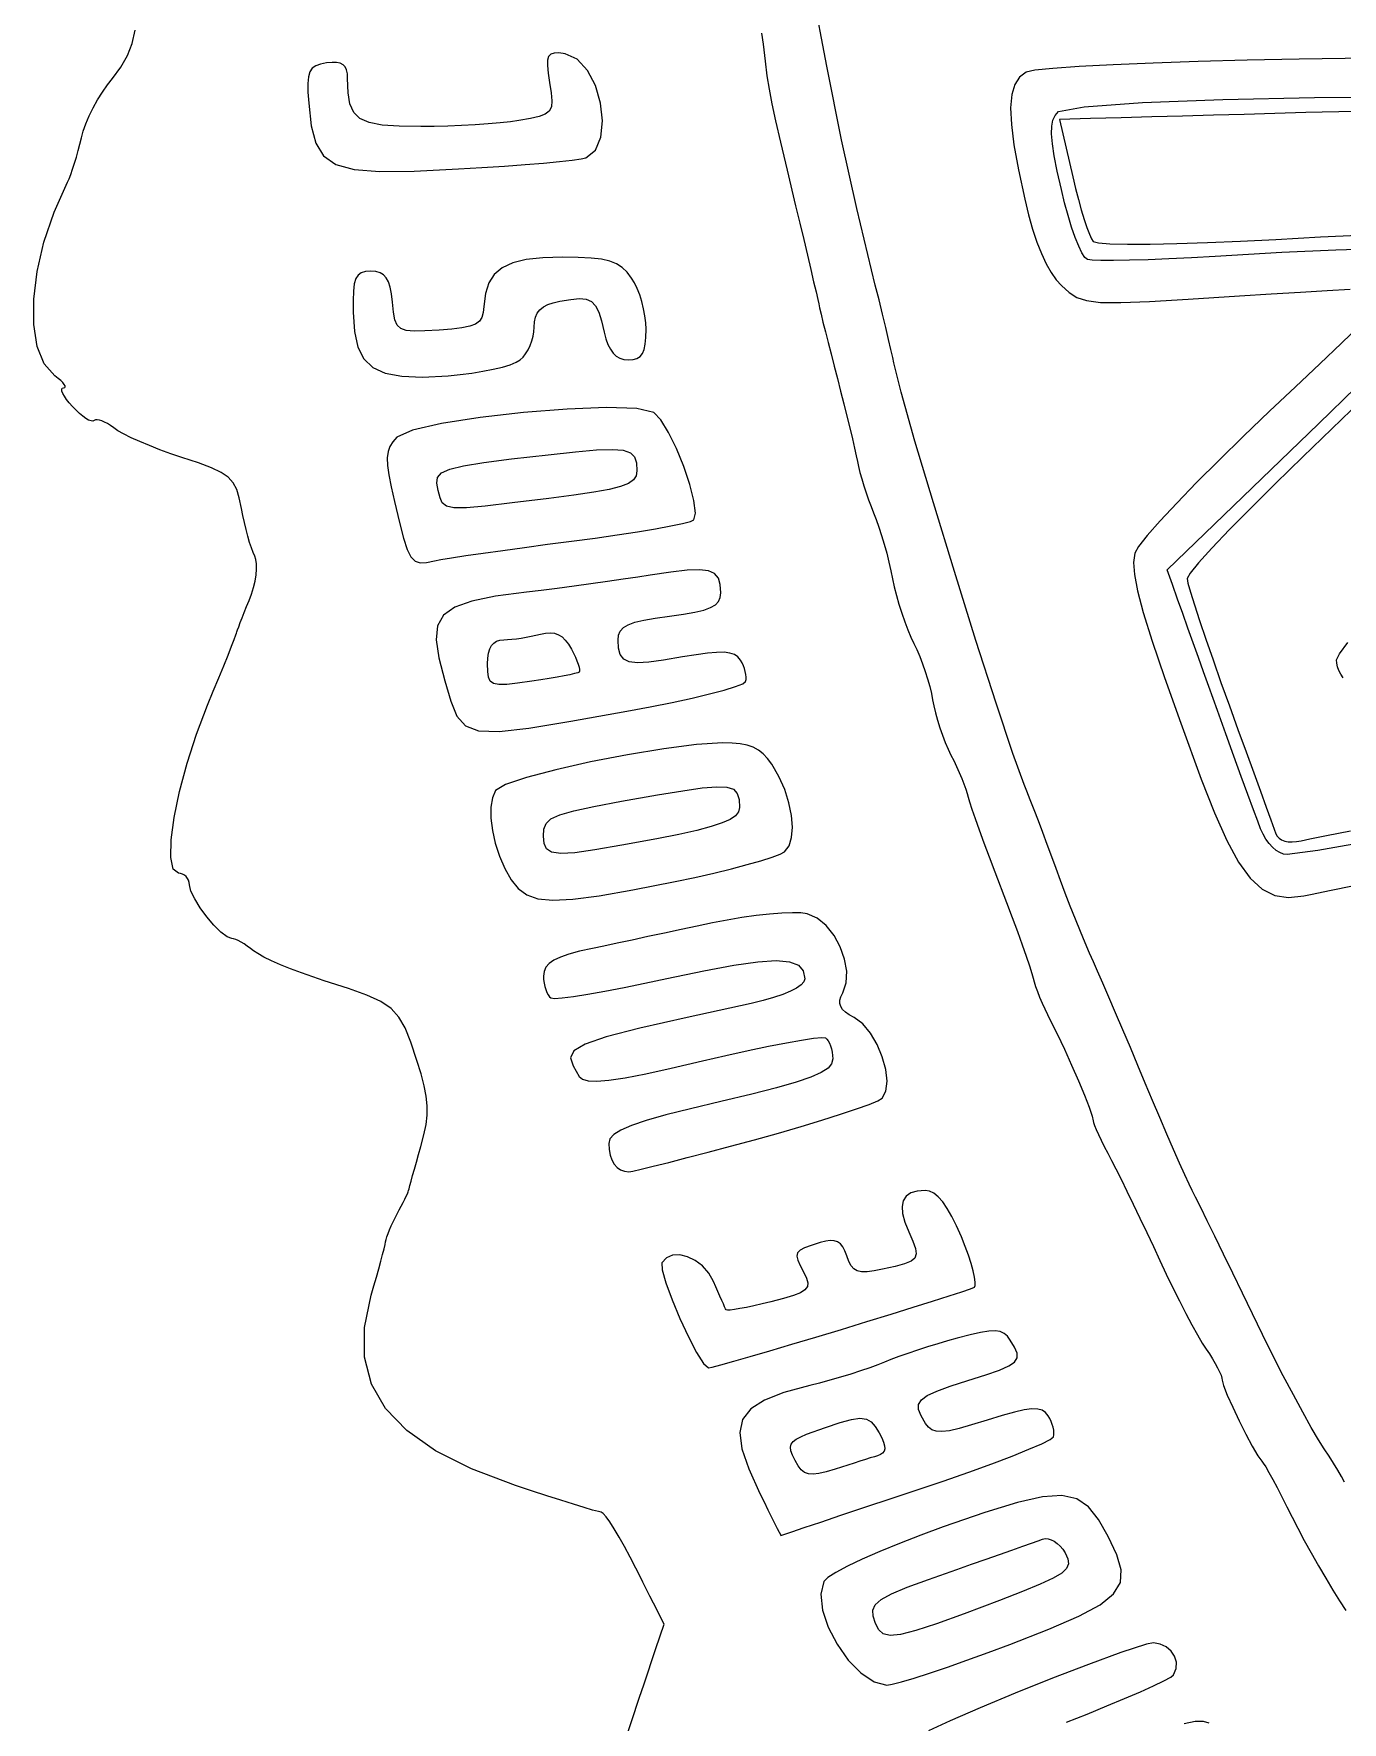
# Model space of a CAD drawing. Extents: x 0.3 to 13.7, y 0.1 to 13.4.
# Drawn here: x 0.393 to 1.951, y 3.7 to 5.711 of the extents above; entities that cross this region are included whole.
import ezdxf

# ---------------------------------------------------------------- set-up
doc = ezdxf.new("R2010")
doc.units = 0
doc.layers.get('0').update_dxf_attribs({"linetype": 'CONTINUOUS'})

msp = doc.modelspace()

# ---------------------------------------------------------------- linework, layer by layer
at = {"color": 0}
for points in [[(1.95426, 3.98606), (1.95053, 3.99283), (1.94607, 4.00043), (1.94108, 4.00851), (1.93571, 4.01704), (1.92996, 4.02561), (1.92312, 4.0364), (1.91444, 4.05122), (1.90435, 4.06928), (1.89318, 4.09006), (1.88124, 4.11279), (1.86888, 4.13688), (1.8565, 4.16168), (1.8444, 4.18642), (1.83263, 4.21094), (1.82101, 4.23486), (1.80994, 4.25771), (1.79969, 4.27875), (1.79058, 4.29736), (1.78282, 4.31315), (1.77675, 4.32536), (1.77268, 4.33328), (1.76888, 4.34099), (1.76378, 4.35206), (1.75749, 4.366), (1.75022, 4.38232), (1.74235, 4.40056), (1.73394, 4.42008), (1.72532, 4.44049), (1.71669, 4.4611), (1.70796, 4.48204), (1.699, 4.50342), (1.69011, 4.52458), (1.68147, 4.54482), (1.67339, 4.56358), (1.66607, 4.58035), (1.65989, 4.59462), (1.65494, 4.60558), (1.65039, 4.61589), (1.64512, 4.6281), (1.63949, 4.64176), (1.63351, 4.65653), (1.62744, 4.67182), (1.62147, 4.68728), (1.61578, 4.70236), (1.61051, 4.71669), (1.60536, 4.73074), (1.60004, 4.74517), (1.59467, 4.7596), (1.58942, 4.77354), (1.58442, 4.78668), (1.57986, 4.7985), (1.57585, 4.80865), (1.5726, 4.81668), (1.55903, 4.85368), (1.53907, 4.91336), (1.51508, 4.98807), (1.48942, 5.07015), (1.46442, 5.15192), (1.44249, 5.22564), (1.42606, 5.28381), (1.41738, 5.31858), (1.41601, 5.32508), (1.41385, 5.33458), (1.41103, 5.34657), (1.40767, 5.36083), (1.40381, 5.37663), (1.39963, 5.39361), (1.39524, 5.41135), (1.39068, 5.42931), (1.37316, 5.50244), (1.35514, 5.58442), (1.33735, 5.67204), (1.32026, 5.7621)], [(1.09348, 3.66672), (1.10487, 3.70122), (1.11453, 3.73019), (1.11941, 3.74468), (1.12424, 3.75911), (1.12907, 3.7736), (1.13395, 3.78808), (1.14361, 3.81706), (1.13108, 3.84196), (1.12684, 3.85032), (1.11849, 3.86686), (1.11426, 3.87522), (1.11008, 3.88351), (1.10319, 3.89692), (1.09646, 3.9094), (1.09006, 3.92063), (1.08415, 3.93061), (1.07888, 3.93875), (1.07449, 3.94493), (1.07107, 3.94889), (1.06885, 3.95036), (1.06538, 3.95107), (1.05838, 3.9529), (1.04834, 3.95589), (1.03564, 3.95975), (1.02073, 3.96446), (1.00396, 3.96978), (0.985786, 3.97564), (0.966689, 3.98199), (0.914333, 4.00179), (0.871149, 4.02354), (0.837022, 4.04742), (0.811686, 4.07389), (0.795031, 4.10292), (0.786729, 4.13499), (0.786729, 4.17019), (0.794814, 4.20882), (0.79796, 4.21962), (0.800944, 4.23004), (0.803711, 4.23996), (0.806207, 4.24903), (0.808322, 4.25711), (0.810004, 4.26378), (0.811199, 4.26893), (0.811794, 4.27225), (0.812392, 4.27496), (0.813368, 4.27826), (0.814779, 4.28228), (0.816515, 4.28662), (0.818522, 4.29129), (0.820747, 4.29606), (0.823188, 4.30083), (0.825683, 4.3055), (0.828233, 4.31011), (0.830621, 4.31467), (0.832844, 4.31896), (0.834799, 4.32286), (0.836481, 4.32644), (0.837836, 4.32943), (0.838758, 4.33176), (0.839247, 4.33328), (0.839789, 4.33544), (0.840767, 4.33919), (0.842231, 4.34451), (0.844021, 4.35107), (0.846192, 4.35867), (0.848579, 4.36714), (0.851183, 4.37625), (0.853896, 4.38579), (0.857531, 4.39958), (0.860026, 4.41178), (0.861328, 4.42318), (0.861436, 4.43431), (0.860297, 4.44569), (0.85791, 4.45811), (0.854221, 4.47206), (0.849175, 4.48817), (0.841851, 4.50993), (0.835069, 4.52681), (0.827636, 4.53976), (0.81836, 4.54997), (0.806099, 4.55832), (0.789551, 4.56592), (0.767524, 4.57383), (0.738878, 4.58301), (0.725151, 4.58757), (0.711643, 4.59233), (0.698676, 4.59728), (0.686632, 4.60215), (0.67589, 4.60693), (0.666775, 4.61133), (0.65956, 4.61535), (0.654676, 4.61871), (0.650988, 4.62164), (0.64719, 4.62435), (0.643446, 4.6269), (0.639811, 4.62901), (0.636393, 4.63086), (0.633356, 4.63222), (0.630751, 4.63303), (0.628689, 4.63336), (0.622993, 4.63536), (0.615614, 4.64106), (0.607368, 4.64925), (0.598958, 4.65924), (0.591037, 4.66992), (0.584472, 4.68044), (0.579915, 4.68978), (0.578125, 4.69726), (0.5778, 4.70003), (0.576986, 4.70264), (0.575792, 4.70497), (0.574164, 4.70703), (0.572265, 4.70876), (0.570042, 4.71001), (0.567654, 4.71083), (0.565104, 4.71115), (0.558811, 4.71604), (0.556044, 4.72971), (0.55664, 4.75076), (0.560221, 4.7775), (0.566569, 4.80838), (0.575467, 4.84196), (0.586589, 4.87679), (0.599718, 4.91114), (0.606662, 4.92796), (0.613172, 4.94368), (0.619032, 4.95806), (0.624186, 4.97076), (0.628418, 4.98133), (0.631619, 4.98947), (0.633626, 4.99485), (0.634332, 4.99701), (0.634603, 4.99832), (0.635471, 5.00092), (0.636882, 5.00461), (0.638726, 5.0095), (0.64095, 5.01519), (0.643554, 5.02154), (0.646376, 5.02849), (0.649468, 5.03581), (0.652344, 5.04346), (0.654731, 5.05122), (0.656521, 5.05892), (0.657715, 5.06629), (0.658257, 5.07319), (0.658203, 5.07937), (0.657443, 5.08464), (0.656033, 5.08876), (0.654135, 5.09293), (0.652072, 5.09836), (0.649957, 5.10499), (0.647786, 5.11236), (0.645671, 5.12028), (0.643664, 5.12869), (0.641818, 5.1371), (0.640192, 5.14551), (0.637642, 5.15793), (0.634603, 5.16781), (0.630371, 5.17583), (0.624349, 5.18251), (0.615886, 5.18826), (0.604329, 5.19379), (0.588976, 5.19954), (0.569282, 5.20617), (0.556099, 5.21056), (0.543132, 5.21533), (0.530707, 5.22017), (0.519097, 5.22499), (0.508735, 5.22965), (0.499838, 5.23406), (0.492839, 5.23796), (0.48801, 5.24126), (0.484321, 5.24403), (0.48074, 5.24636), (0.477214, 5.24832), (0.473904, 5.24972), (0.470921, 5.25065), (0.468371, 5.25103), (0.466254, 5.25082), (0.464789, 5.24994), (0.463217, 5.24929), (0.460992, 5.24957), (0.458171, 5.25065), (0.454861, 5.25256), (0.451172, 5.25515), (0.447211, 5.2584), (0.443143, 5.26226), (0.438965, 5.2666), (0.435113, 5.27111), (0.431858, 5.27528), (0.429308, 5.27908), (0.427463, 5.28233), (0.426378, 5.2851), (0.426107, 5.28717), (0.426704, 5.28847), (0.428168, 5.2889), (0.429688, 5.28922), (0.430285, 5.29004), (0.430067, 5.29135), (0.42909, 5.29308), (0.427354, 5.29519), (0.424914, 5.29764), (0.421767, 5.30029), (0.418078, 5.30317), (0.405328, 5.3176), (0.396972, 5.33838), (0.392796, 5.36436), (0.392796, 5.39447), (0.396864, 5.42757), (0.404949, 5.46257), (0.416992, 5.49832), (0.432889, 5.53369), (0.434842, 5.53787), (0.436903, 5.54318), (0.439128, 5.54937), (0.441407, 5.55632), (0.443631, 5.56375), (0.445747, 5.57146), (0.447754, 5.57915), (0.449544, 5.58675), (0.451714, 5.59472), (0.454915, 5.60346), (0.458931, 5.61279), (0.46365, 5.62235), (0.468912, 5.63183), (0.47461, 5.64106), (0.480524, 5.64963), (0.48649, 5.65733), (0.496636, 5.67068), (0.504503, 5.68451), (0.510092, 5.69906), (0.513564, 5.715)], [(1.25977, 5.7111), (1.26145, 5.69835), (1.26389, 5.67779), (1.26617, 5.66054), (1.26872, 5.64442), (1.27192, 5.62722), (1.27626, 5.60693), (1.28212, 5.58132), (1.29004, 5.54829), (1.30029, 5.50558), (1.30523, 5.48514), (1.30995, 5.46544), (1.31434, 5.44689), (1.31836, 5.43007), (1.32178, 5.41536), (1.3246, 5.40326), (1.32666, 5.39432), (1.3278, 5.38883), (1.32888, 5.38411), (1.33057, 5.37668), (1.3329, 5.36724), (1.33572, 5.35585), (1.33892, 5.34315), (1.34245, 5.32937), (1.34619, 5.31489), (1.35004, 5.30003), (1.35395, 5.285), (1.35775, 5.26992), (1.36144, 5.25515), (1.3648, 5.24121), (1.36789, 5.22846), (1.37044, 5.21724), (1.3725, 5.20806), (1.37386, 5.20122), (1.37516, 5.19521), (1.3769, 5.18821), (1.37907, 5.1805), (1.38157, 5.17236), (1.38433, 5.16396), (1.38721, 5.1556), (1.39019, 5.14763), (1.39318, 5.14014), (1.39626, 5.13226), (1.39947, 5.12321), (1.40267, 5.11328), (1.40582, 5.10281), (1.40881, 5.09196), (1.41151, 5.08132), (1.4139, 5.07107), (1.41585, 5.06153), (1.41786, 5.05197), (1.42042, 5.04183), (1.42339, 5.03131), (1.42671, 5.02072), (1.43024, 5.01047), (1.43386, 5.00087), (1.43756, 4.99214), (1.44114, 4.9846), (1.44461, 4.97732), (1.44814, 4.96918), (1.4515, 4.96044), (1.45469, 4.95133), (1.45757, 4.94233), (1.46001, 4.93354), (1.46203, 4.92518), (1.46349, 4.91769), (1.4649, 4.91021), (1.46685, 4.90196), (1.46929, 4.89324), (1.47206, 4.88422), (1.47515, 4.87543), (1.47846, 4.86681), (1.48188, 4.85894), (1.48525, 4.85178), (1.48867, 4.84511), (1.49197, 4.83806), (1.49511, 4.83094), (1.4981, 4.824), (1.50071, 4.81739), (1.50293, 4.81131), (1.50467, 4.80604), (1.50581, 4.80171), (1.50737, 4.79622), (1.51014, 4.78754), (1.51406, 4.77626), (1.51888, 4.76264), (1.52447, 4.74724), (1.53071, 4.73042), (1.53743, 4.71268), (1.55143, 4.67622), (1.55817, 4.65842), (1.56446, 4.64154), (1.5701, 4.62597), (1.57493, 4.61219), (1.57889, 4.60064), (1.58171, 4.59185), (1.58328, 4.58615), (1.58447, 4.58165), (1.58621, 4.57622), (1.58843, 4.5701), (1.59099, 4.56347), (1.59386, 4.55653), (1.597, 4.54958), (1.60021, 4.54269), (1.60351, 4.53614), (1.61171, 4.51981), (1.62039, 4.50157), (1.62901, 4.48258), (1.63715, 4.46397), (1.64432, 4.44689), (1.64996, 4.43251), (1.65365, 4.42193), (1.65489, 4.41635), (1.65522, 4.41428), (1.65647, 4.41081), (1.65842, 4.40597), (1.66108, 4.40007), (1.66428, 4.39324), (1.66797, 4.38569), (1.6721, 4.37761), (1.67649, 4.36914), (1.68164, 4.35926), (1.68788, 4.34694), (1.69487, 4.33268), (1.70253, 4.31706), (1.7105, 4.30051), (1.71858, 4.28347), (1.72657, 4.2665), (1.73415, 4.24994), (1.74175, 4.23378), (1.74957, 4.21756), (1.75743, 4.20188), (1.76508, 4.1869), (1.77229, 4.17329), (1.77892, 4.1614), (1.78461, 4.15158), (1.78928, 4.14447), (1.79312, 4.13872), (1.79676, 4.13297), (1.80007, 4.12739), (1.80296, 4.12218), (1.80528, 4.1174), (1.80707, 4.11333), (1.80817, 4.11003), (1.80854, 4.10758), (1.81011, 4.10107), (1.81451, 4.08968), (1.8209, 4.07519), (1.8285, 4.05919), (1.83658, 4.04313), (1.84429, 4.02875), (1.85092, 4.01753), (1.85568, 4.01112), (1.85742, 4.00879), (1.86029, 4.00418), (1.86404, 3.99756), (1.8686, 3.98926), (1.87381, 3.97954), (1.8795, 3.96864), (1.88558, 3.95687), (1.89176, 3.94439), (1.8986, 3.9311), (1.90625, 3.91678), (1.9145, 3.90181), (1.92307, 3.88656), (1.93175, 3.87175), (1.94021, 3.85758), (1.94819, 3.84467), (1.95551, 3.83328)], [(1.9821, 5.68164), (1.90001, 5.68044), (1.83822, 5.67914), (1.77983, 5.67757), (1.72612, 5.67572), (1.6785, 5.67372), (1.63824, 5.67156), (1.60667, 5.66932), (1.58512, 5.6671), (1.57497, 5.66499), (1.567, 5.65896), (1.56125, 5.65022), (1.55772, 5.63824), (1.55637, 5.62256), (1.55729, 5.60271), (1.56039, 5.57824), (1.56569, 5.54867), (1.57319, 5.51351), (1.57775, 5.49496), (1.58251, 5.47792), (1.58762, 5.46262), (1.59299, 5.44889), (1.59864, 5.43679), (1.60454, 5.42643), (1.61068, 5.41769), (1.61708, 5.41075), (1.62608, 5.40267), (1.63525, 5.39675), (1.64692, 5.39285), (1.66362, 5.39079), (1.68772, 5.39046), (1.72174, 5.39171), (1.76807, 5.39447), (1.82921, 5.39849), (1.8666, 5.40088), (1.90153, 5.40306), (1.93326, 5.40494), (1.96104, 5.40647)], [(1.99451, 5.45454), (1.9439, 5.45301), (1.87961, 5.44997), (1.80003, 5.44542), (1.77181, 5.44379), (1.74501, 5.44254), (1.72021, 5.44151), (1.69803, 5.44086), (1.6791, 5.44054), (1.66401, 5.44054), (1.65338, 5.44092), (1.64789, 5.44168), (1.64486, 5.44422), (1.64139, 5.44971), (1.63747, 5.45768), (1.63331, 5.46804), (1.62907, 5.48025), (1.62478, 5.49408), (1.62067, 5.50911), (1.61681, 5.52501), (1.61193, 5.54704), (1.6084, 5.56511), (1.60612, 5.57964), (1.60514, 5.59125), (1.60536, 5.60037), (1.60682, 5.60753), (1.60949, 5.61317), (1.61333, 5.61789), (1.64382, 5.62375), (1.71354, 5.62875), (1.80935, 5.63243), (1.91824, 5.63476), (2.02692, 5.63564)], [(1.9669, 5.61817), (1.90793, 5.61664), (1.87125, 5.61561), (1.83464, 5.61453), (1.79796, 5.61361), (1.76129, 5.61257), (1.72467, 5.61154), (1.68799, 5.61046), (1.65136, 5.60954), (1.61469, 5.60851), (1.63032, 5.54036), (1.63363, 5.52647), (1.6371, 5.51318), (1.64057, 5.50082), (1.64399, 5.48953), (1.64719, 5.47993), (1.65018, 5.47206), (1.65272, 5.46636), (1.65483, 5.46317), (1.66092, 5.46158), (1.67475, 5.46056), (1.69558, 5.46001), (1.72244, 5.46018), (1.75444, 5.46083), (1.79075, 5.46197), (1.8304, 5.46365), (1.8725, 5.46576), (1.92551, 5.46864), (1.97032, 5.4706)], [(1.9731, 5.36393), (1.95053, 5.34218), (1.92453, 5.31743), (1.89583, 5.29021), (1.8649, 5.26112), (1.83388, 5.23161), (1.80464, 5.20307), (1.77789, 5.17626), (1.75429, 5.15186), (1.73443, 5.13053), (1.71907, 5.11301), (1.70882, 5.09993), (1.70437, 5.09196), (1.70285, 5.08122), (1.70378, 5.06685), (1.70747, 5.04736), (1.71442, 5.02149), (1.7251, 4.98757), (1.73986, 4.94422), (1.75922, 4.88986), (1.78353, 4.82314), (1.79915, 4.78288), (1.81381, 4.75017), (1.82785, 4.72444), (1.84185, 4.70529), (1.85622, 4.69211), (1.87131, 4.68457), (1.88758, 4.68207), (1.90554, 4.68414), (1.91569, 4.68625), (1.93604, 4.69038), (1.96544, 4.69646)], [(1.9924, 4.75038), (1.92215, 4.73801), (1.88596, 4.73335), (1.88163, 4.73394), (1.87717, 4.73568), (1.87272, 4.73833), (1.86837, 4.74208), (1.86426, 4.74658), (1.8604, 4.75179), (1.85704, 4.7576), (1.85417, 4.76383), (1.85417, 4.76383), (1.85075, 4.77289), (1.8456, 4.78674), (1.83897, 4.80474), (1.83111, 4.82628), (1.82232, 4.85058), (1.81278, 4.87701), (1.80274, 4.90483), (1.79254, 4.93338), (1.78629, 4.95074), (1.78011, 4.9681), (1.77388, 4.98546), (1.76768, 5.00282), (1.76144, 5.02018), (1.75526, 5.03754), (1.74903, 5.0549), (1.74283, 5.07226), (1.76535, 5.09397), (1.78788, 5.11567), (1.81039, 5.13743), (1.83296, 5.15913), (1.85547, 5.18093), (1.87799, 5.20264), (1.9005, 5.22439), (1.92301, 5.2461), (1.96783, 5.28965)], [(1.99675, 5.29585), (1.93892, 5.24007), (1.90429, 5.20692), (1.87201, 5.17529), (1.84278, 5.14615), (1.81728, 5.12017), (1.79617, 5.09804), (1.78028, 5.08051), (1.77018, 5.06825), (1.76665, 5.06218), (1.76768, 5.05658), (1.77061, 5.0459), (1.77528, 5.03076), (1.78147, 5.01183), (1.7889, 4.98969), (1.79747, 4.96496), (1.80686, 4.93826), (1.817, 4.91021), (1.82721, 4.88226), (1.83692, 4.85558), (1.84592, 4.83078), (1.854, 4.80865), (1.86089, 4.78965), (1.86637, 4.77447), (1.87028, 4.76372), (1.87229, 4.75803), (1.87386, 4.75515), (1.87614, 4.75271), (1.87924, 4.75082), (1.88292, 4.7494), (1.88715, 4.74864), (1.89187, 4.74843), (1.89703, 4.74875), (1.90256, 4.74978), (1.91292, 4.75196), (1.93283, 4.75597), (1.9611, 4.7615)], [(1.95236, 4.94368), (1.94971, 4.94808), (1.94749, 4.95253), (1.94586, 4.95697), (1.94482, 4.96115), (1.94444, 4.96511), (1.94797, 4.97228), (1.95811, 4.98579)], [(1.62278, 3.70019), (1.64751, 3.71001), (1.67085, 3.71957), (1.69217, 3.72846), (1.71094, 3.7366), (1.72672, 3.74371), (1.73893, 3.74957), (1.74707, 3.7539), (1.7506, 3.75651), (1.75364, 3.76406), (1.7539, 3.77154), (1.75174, 3.77869), (1.74761, 3.785), (1.74175, 3.79004), (1.73465, 3.79335), (1.72667, 3.79465), (1.71815, 3.79335), (1.68778, 3.78326), (1.64925, 3.76915), (1.60612, 3.7525), (1.5619, 3.73481), (1.52018, 3.7175), (1.48454, 3.70204), (1.45856, 3.68989)], [(1.79308, 3.69917), (1.78597, 3.70117), (1.77632, 3.70101), (1.76318, 3.6984)]]:
    msp.add_lwpolyline(points, dxfattribs=at)
for points in [[(1.05046, 5.56282), (1.0619, 5.5721), (1.06831, 5.58746), (1.07015, 5.60688), (1.06782, 5.62804), (1.06174, 5.64882), (1.05241, 5.66699), (1.0402, 5.68039), (1.02561, 5.68685), (1.01823, 5.68767), (1.01264, 5.68756), (1.00868, 5.68625), (1.00613, 5.6836), (1.00488, 5.67914), (1.00472, 5.67264), (1.00564, 5.66374), (1.00732, 5.65235), (1.00917, 5.64014), (1.00998, 5.63069), (1.00933, 5.62375), (1.00684, 5.61854), (1.00212, 5.6149), (0.994738, 5.61208), (0.984375, 5.60975), (0.970649, 5.60736), (0.960504, 5.60585), (0.948188, 5.6046), (0.934082, 5.60335), (0.918674, 5.60232), (0.902507, 5.6014), (0.886014, 5.60075), (0.869683, 5.60032), (0.85395, 5.6001), (0.828017, 5.60047), (0.807726, 5.60183), (0.792372, 5.60482), (0.781358, 5.60965), (0.773926, 5.61681), (0.769422, 5.62696), (0.767253, 5.64025), (0.766656, 5.65728), (0.766385, 5.66292), (0.765408, 5.66754), (0.763672, 5.67111), (0.761176, 5.67372), (0.757813, 5.67546), (0.753472, 5.67632), (0.748101, 5.67643), (0.741644, 5.67578), (0.734321, 5.67443), (0.728624, 5.67242), (0.724447, 5.66949), (0.721571, 5.66521), (0.719889, 5.65929), (0.719185, 5.65126), (0.719401, 5.6409), (0.720269, 5.62782), (0.723307, 5.60086), (0.728678, 5.58018), (0.737956, 5.56515), (0.752767, 5.55496), (0.774631, 5.5491), (0.805176, 5.54671), (0.846029, 5.54715), (0.898762, 5.54964), (0.926704, 5.55132), (0.953342, 5.55311), (0.977974, 5.5549), (1.00011, 5.55669), (1.01904, 5.55843), (1.03413, 5.56011), (1.04481, 5.56158), (1.05046, 5.56282)], [(0.972331, 5.32226), (0.97564, 5.32563), (0.978733, 5.32964), (0.981554, 5.33431), (0.98405, 5.33942), (0.986057, 5.34483), (0.987576, 5.35037), (0.988553, 5.35585), (0.988878, 5.36122), (0.989258, 5.36768), (0.990506, 5.37321), (0.992567, 5.37804), (0.99566, 5.382), (0.999837, 5.38536), (1.0051, 5.38813), (1.01161, 5.39035), (1.01937, 5.39214), (1.03244, 5.39437), (1.04275, 5.39518), (1.05078, 5.39447), (1.05702, 5.39171), (1.06185, 5.38683), (1.0657, 5.37929), (1.06901, 5.36897), (1.07227, 5.35547), (1.07433, 5.3475), (1.07677, 5.34065), (1.07964, 5.3349), (1.08295, 5.33029), (1.0867, 5.32671), (1.09093, 5.32422), (1.09565, 5.32275), (1.10086, 5.32226), (1.10661, 5.32264), (1.11127, 5.32394), (1.11496, 5.32622), (1.11784, 5.32975), (1.1199, 5.33464), (1.12126, 5.34093), (1.12202, 5.3489), (1.12223, 5.35867), (1.12185, 5.36649), (1.12088, 5.37472), (1.11925, 5.38319), (1.11713, 5.39165), (1.11458, 5.39974), (1.11165, 5.40733), (1.1084, 5.41407), (1.10493, 5.41976), (1.09945, 5.42676), (1.09364, 5.43235), (1.08691, 5.43668), (1.07883, 5.43989), (1.0689, 5.44206), (1.05659, 5.44353), (1.04145, 5.44428), (1.02295, 5.44439), (0.999078, 5.44379), (0.979275, 5.44162), (0.963271, 5.43772), (0.950792, 5.43197), (0.941407, 5.4241), (0.934896, 5.41396), (0.930881, 5.40132), (0.929036, 5.3859), (0.928276, 5.37869), (0.926594, 5.37289), (0.923557, 5.36838), (0.918838, 5.3649), (0.91211, 5.36225), (0.902886, 5.3604), (0.890896, 5.35894), (0.87576, 5.35781), (0.858724, 5.35678), (0.845811, 5.35639), (0.836426, 5.35726), (0.829969, 5.3596), (0.825737, 5.36372), (0.823079, 5.37011), (0.821451, 5.37912), (0.820204, 5.39111), (0.819011, 5.40076), (0.817437, 5.40869), (0.815321, 5.4151), (0.812663, 5.41997), (0.809353, 5.42356), (0.805285, 5.426), (0.800347, 5.42736), (0.794433, 5.42779), (0.788032, 5.4274), (0.782986, 5.42606), (0.779135, 5.42333), (0.776421, 5.41906), (0.774576, 5.41276), (0.773546, 5.40419), (0.773167, 5.39301), (0.773329, 5.3789), (0.774903, 5.35596), (0.778971, 5.33757), (0.786079, 5.3234), (0.796767, 5.31321), (0.811578, 5.30643), (0.831054, 5.30279), (0.85574, 5.30186), (0.886231, 5.30333), (0.900553, 5.30469), (0.914551, 5.30647), (0.927897, 5.30865), (0.940212, 5.31108), (0.951172, 5.31375), (0.960394, 5.31651), (0.967611, 5.31939), (0.972331, 5.32226)], [(1.03331, 5.10639), (1.06136, 5.11019), (1.08778, 5.11393), (1.11203, 5.11774), (1.13346, 5.12125), (1.15148, 5.12457), (1.16553, 5.12744), (1.17491, 5.12983), (1.17914, 5.13167), (1.18115, 5.13997), (1.17925, 5.15483), (1.17432, 5.17393), (1.1671, 5.19526), (1.15837, 5.21664), (1.14898, 5.23589), (1.1397, 5.25092), (1.13135, 5.25956), (1.11106, 5.26421), (1.07487, 5.2654), (1.0281, 5.26372), (0.976183, 5.25971), (0.924533, 5.25379), (0.878581, 5.24658), (0.84375, 5.2385), (0.825358, 5.23014), (0.820529, 5.22478), (0.817057, 5.21924), (0.814833, 5.21306), (0.813857, 5.20568), (0.814182, 5.19656), (0.815701, 5.18528), (0.818414, 5.17117), (0.822319, 5.15381), (0.828288, 5.12879), (0.833225, 5.10986), (0.837619, 5.09646), (0.842014, 5.08768), (0.846951, 5.08268), (0.852919, 5.08078), (0.86046, 5.08117), (0.870117, 5.08311), (0.877821, 5.08447), (0.890517, 5.08658), (0.907497, 5.08919), (0.928114, 5.09218), (0.95166, 5.09543), (0.977485, 5.09907), (1.00494, 5.10275), (1.03331, 5.10639)], [(0.874567, 5.16672), (0.872885, 5.1754), (0.873753, 5.18224), (0.878472, 5.18778), (0.8884, 5.19228), (0.904731, 5.19629), (0.928874, 5.20014), (0.962022, 5.20443), (1.00553, 5.20942), (1.03819, 5.21289), (1.06331, 5.21506), (1.08198, 5.21565), (1.09505, 5.21463), (1.10352, 5.21175), (1.1084, 5.20676), (1.11057, 5.1996), (1.11111, 5.19006), (1.11024, 5.18431), (1.10715, 5.17936), (1.10124, 5.17524), (1.0918, 5.1715), (1.07823, 5.16808), (1.0599, 5.16471), (1.03608, 5.16118), (1.00618, 5.15733), (0.962782, 5.15201), (0.930664, 5.14828), (0.908094, 5.14626), (0.893229, 5.14611), (0.884278, 5.14794), (0.879394, 5.15192), (0.876736, 5.15815), (0.874567, 5.16672)], [(1.09923, 4.90386), (1.12706, 4.90907), (1.15316, 4.91433), (1.17692, 4.91954), (1.19775, 4.92458), (1.21517, 4.92919), (1.22852, 4.93332), (1.23725, 4.93674), (1.24072, 4.9394), (1.24121, 4.94185), (1.24132, 4.94467), (1.24099, 4.94786), (1.24034, 4.95122), (1.23942, 4.95469), (1.23812, 4.95817), (1.2366, 4.96153), (1.23481, 4.96468), (1.23166, 4.96853), (1.22748, 4.97136), (1.22206, 4.97319), (1.21501, 4.97412), (1.20616, 4.97407), (1.19515, 4.97314), (1.18169, 4.97125), (1.16558, 4.96853), (1.14307, 4.96463), (1.12532, 4.96229), (1.11187, 4.96169), (1.10211, 4.96289), (1.09549, 4.96604), (1.09147, 4.97131), (1.08946, 4.97885), (1.08887, 4.98876), (1.08946, 4.99457), (1.09147, 4.9994), (1.09516, 5.00353), (1.10086, 5.00689), (1.10889, 5.00993), (1.11952, 5.01247), (1.13314, 5.01486), (1.15001, 5.01714), (1.16667, 5.01947), (1.18023, 5.02181), (1.19086, 5.02442), (1.19889, 5.02735), (1.2047, 5.03065), (1.20844, 5.03467), (1.2105, 5.0395), (1.2111, 5.04508), (1.2105, 5.05496), (1.20828, 5.06256), (1.20378, 5.06782), (1.19651, 5.07101), (1.18582, 5.07226), (1.17106, 5.07172), (1.15169, 5.06956), (1.12712, 5.06586), (1.1122, 5.06358), (1.09505, 5.06104), (1.07633, 5.05832), (1.05653, 5.05561), (1.0364, 5.0529), (1.01644, 5.05024), (0.997288, 5.04785), (0.979546, 5.04563), (0.942871, 5.04081), (0.914714, 5.03515), (0.894314, 5.028), (0.880968, 5.01844), (0.873861, 5.00569), (0.872287, 4.98893), (0.875379, 4.96739), (0.882488, 4.94015), (0.889649, 4.91581), (0.896864, 4.89806), (0.906956, 4.88644), (0.922689, 4.88049), (0.946994, 4.87972), (0.982585, 4.88374), (1.03244, 4.89193), (1.09923, 4.90386)], [(0.933322, 4.96044), (0.933594, 4.96733), (0.934463, 4.97319), (0.935926, 4.97808), (0.938043, 4.98204), (0.940756, 4.98514), (0.944065, 4.98725), (0.948079, 4.98861), (0.9528, 4.98899), (0.957194, 4.98921), (0.96224, 4.98964), (0.967774, 4.99024), (0.973579, 4.99104), (0.979492, 4.99203), (0.985406, 4.99317), (0.991049, 4.99436), (0.996257, 4.99567), (1.0025, 4.99696), (1.00808, 4.99735), (1.01318, 4.99675), (1.0178, 4.99511), (1.02203, 4.9924), (1.02599, 4.98872), (1.02973, 4.98389), (1.03326, 4.97792), (1.03581, 4.97299), (1.03803, 4.96826), (1.03988, 4.96382), (1.04134, 4.95985), (1.04237, 4.95643), (1.04297, 4.95361), (1.04302, 4.95161), (1.04259, 4.95047), (1.04074, 4.94971), (1.037, 4.94868), (1.03147, 4.94743), (1.02447, 4.94601), (1.01622, 4.94439), (1.00689, 4.94287), (0.996799, 4.94125), (0.986111, 4.93967), (0.969129, 4.93728), (0.956272, 4.93587), (0.946886, 4.93571), (0.940539, 4.93685), (0.936524, 4.93972), (0.934353, 4.9445), (0.933485, 4.95133), (0.933322, 4.96044)], [(1.15679, 4.70122), (1.18028, 4.70617), (1.2028, 4.71121), (1.22374, 4.71631), (1.24268, 4.72131), (1.25901, 4.72592), (1.27219, 4.73014), (1.28174, 4.73372), (1.28706, 4.73665), (1.29248, 4.74371), (1.29557, 4.75358), (1.29655, 4.76585), (1.29541, 4.77983), (1.29232, 4.79492), (1.28727, 4.8106), (1.28038, 4.82617), (1.27181, 4.8411), (1.26693, 4.84771), (1.26177, 4.85325), (1.25608, 4.85758), (1.24973, 4.86106), (1.24246, 4.8635), (1.23416, 4.86507), (1.22461, 4.866), (1.21365, 4.86621), (1.18229, 4.86421), (1.14323, 4.85926), (1.09993, 4.85215), (1.05593, 4.84358), (1.0147, 4.83436), (0.979764, 4.82508), (0.954644, 4.81662), (0.942817, 4.80957), (0.939074, 4.80089), (0.937283, 4.78965), (0.937392, 4.77647), (0.939182, 4.76188), (0.9426, 4.74669), (0.947538, 4.73139), (0.953885, 4.71679), (0.961535, 4.7034), (0.969835, 4.69282), (0.979981, 4.68528), (0.993272, 4.68061), (1.01118, 4.67893), (1.0351, 4.68018), (1.06641, 4.68431), (1.1065, 4.69129), (1.15679, 4.70122)], [(1, 4.75537), (1.00054, 4.76357), (1.00304, 4.77013), (1.00884, 4.77567), (1.01937, 4.7806), (1.03597, 4.78543), (1.06006, 4.79064), (1.09288, 4.79676), (1.13591, 4.80425), (1.16602, 4.80925), (1.18918, 4.81256), (1.20638, 4.81401), (1.21848, 4.81353), (1.22629, 4.81099), (1.23079, 4.8061), (1.23286, 4.79893), (1.23334, 4.78922), (1.23221, 4.78413), (1.22868, 4.77946), (1.22228, 4.77512), (1.21273, 4.77089), (1.1996, 4.7666), (1.18251, 4.7621), (1.16119, 4.75738), (1.13515, 4.75217), (1.09337, 4.74431), (1.06114, 4.73876), (1.03733, 4.73546), (1.02056, 4.73465), (1.00971, 4.73617), (1.00347, 4.74007), (1.00065, 4.74647), (1, 4.75537)], [(1.25125, 4.39372), (1.27973, 4.40158), (1.30675, 4.40944), (1.33171, 4.41699), (1.3539, 4.42404), (1.37277, 4.43039), (1.38775, 4.43582), (1.39811, 4.44021), (1.40321, 4.44319), (1.40787, 4.45171), (1.40918, 4.46349), (1.40761, 4.47749), (1.40354, 4.4924), (1.39735, 4.50732), (1.38943, 4.52078), (1.38026, 4.53179), (1.37012, 4.53928), (1.36426, 4.54249), (1.35965, 4.54563), (1.35628, 4.54893), (1.35406, 4.55236), (1.35303, 4.55593), (1.35308, 4.55985), (1.35427, 4.56407), (1.35645, 4.56874), (1.36057, 4.58062), (1.36117, 4.59429), (1.35867, 4.60889), (1.35346, 4.62343), (1.34603, 4.63693), (1.3367, 4.64865), (1.3259, 4.65756), (1.31407, 4.66276), (1.30669, 4.66385), (1.2965, 4.66411), (1.28385, 4.66363), (1.26931, 4.66249), (1.25336, 4.66069), (1.23638, 4.65831), (1.21886, 4.65533), (1.20128, 4.65186), (1.18311, 4.648), (1.16385, 4.64393), (1.14404, 4.63971), (1.1244, 4.63558), (1.10541, 4.63151), (1.08767, 4.62776), (1.07178, 4.62435), (1.05832, 4.62158), (1.04291, 4.61811), (1.03022, 4.61469), (1.02007, 4.61122), (1.01226, 4.60753), (1.00657, 4.60351), (1.00277, 4.59918), (1.00065, 4.59424), (1, 4.58865), (1.00016, 4.58436), (1.00071, 4.58018), (1.00152, 4.57617), (1.0026, 4.57249), (1.00391, 4.56912), (1.00537, 4.56629), (1.00705, 4.56407), (1.00879, 4.56256), (1.01324, 4.56207), (1.02241, 4.56267), (1.03586, 4.5644), (1.05295, 4.56706), (1.07319, 4.57058), (1.09592, 4.57503), (1.12061, 4.58003), (1.14676, 4.58561), (1.19081, 4.59506), (1.22683, 4.60172), (1.25543, 4.60574), (1.27729, 4.60699), (1.29313, 4.60568), (1.30355, 4.60161), (1.30935, 4.59483), (1.31109, 4.58544), (1.31, 4.58182), (1.30675, 4.57807), (1.30143, 4.57433), (1.29411, 4.57053), (1.28499, 4.56679), (1.27403, 4.56304), (1.26145, 4.55951), (1.24723, 4.5561), (1.17117, 4.53933), (1.11458, 4.52642), (1.07482, 4.51611), (1.04953, 4.5076), (1.03613, 4.49972), (1.03217, 4.49138), (1.03521, 4.48156), (1.04264, 4.46918), (1.04655, 4.46571), (1.05333, 4.46376), (1.06358, 4.46332), (1.07796, 4.46457), (1.09717, 4.4675), (1.12169, 4.47239), (1.15223, 4.47906), (1.18945, 4.48774), (1.21734, 4.49414), (1.24365, 4.49994), (1.26785, 4.50504), (1.28933, 4.50922), (1.30745, 4.51247), (1.32167, 4.5146), (1.33133, 4.51551), (1.33588, 4.51514), (1.33757, 4.51367), (1.33919, 4.5115), (1.34066, 4.50879), (1.34191, 4.50558), (1.34299, 4.50201), (1.34375, 4.49821), (1.34424, 4.49414), (1.34446, 4.49007), (1.34315, 4.48432), (1.33887, 4.479), (1.33084, 4.47368), (1.31847, 4.46815), (1.301, 4.46229), (1.27772, 4.45574), (1.24799, 4.44814), (1.2111, 4.43935), (1.17491, 4.43072), (1.14551, 4.42324), (1.12229, 4.41661), (1.10466, 4.41075), (1.09201, 4.40528), (1.08371, 4.40001), (1.07916, 4.39481), (1.0778, 4.38932), (1.07823, 4.382), (1.07948, 4.37543), (1.08154, 4.36968), (1.08431, 4.36481), (1.08773, 4.36089), (1.0918, 4.35796), (1.09646, 4.35618), (1.10162, 4.35558), (1.10628, 4.35633), (1.11621, 4.35861), (1.13075, 4.36214), (1.14931, 4.36681), (1.17122, 4.37244), (1.19596, 4.3789), (1.22282, 4.38607), (1.25125, 4.39372)], [(1.35487, 4.16797), (1.38531, 4.17725), (1.41401, 4.18608), (1.44026, 4.19428), (1.46354, 4.20161), (1.48313, 4.20785), (1.49832, 4.21283), (1.50857, 4.21636), (1.51318, 4.21815), (1.51426, 4.22021), (1.51432, 4.22428), (1.51351, 4.23019), (1.51183, 4.23763), (1.50933, 4.24636), (1.50613, 4.25618), (1.50228, 4.26676), (1.49783, 4.278), (1.49203, 4.29118), (1.48643, 4.30246), (1.4809, 4.31201), (1.47553, 4.31976), (1.47021, 4.32574), (1.465, 4.32997), (1.45985, 4.33251), (1.45475, 4.33328), (1.4451, 4.33263), (1.43756, 4.33035), (1.43201, 4.32656), (1.42854, 4.32113), (1.42708, 4.31429), (1.42774, 4.30583), (1.43033, 4.29579), (1.435, 4.28407), (1.43994, 4.27294), (1.44303, 4.26432), (1.44396, 4.25782), (1.44233, 4.25282), (1.43782, 4.24908), (1.43013, 4.24588), (1.41889, 4.24289), (1.40375, 4.23953), (1.39372, 4.23757), (1.38552, 4.2366), (1.37896, 4.2366), (1.37375, 4.23774), (1.36957, 4.24007), (1.36632, 4.24371), (1.36361, 4.24875), (1.36117, 4.25537), (1.35894, 4.26139), (1.35645, 4.26611), (1.35357, 4.26975), (1.35021, 4.27219), (1.34625, 4.27349), (1.34158, 4.27365), (1.3361, 4.273), (1.32964, 4.27132), (1.3189, 4.2679), (1.31093, 4.26497), (1.30556, 4.26221), (1.30252, 4.25906), (1.3017, 4.25515), (1.30279, 4.25028), (1.30561, 4.24387), (1.30995, 4.23551), (1.31315, 4.22885), (1.31473, 4.22336), (1.31429, 4.21892), (1.31147, 4.21511), (1.30604, 4.21164), (1.29763, 4.20828), (1.28592, 4.20481), (1.27062, 4.20074), (1.26031, 4.19824), (1.2506, 4.19601), (1.24175, 4.19417), (1.23394, 4.19265), (1.22743, 4.19151), (1.22238, 4.19092), (1.21902, 4.19081), (1.21756, 4.19119), (1.21691, 4.19249), (1.21577, 4.19488), (1.21425, 4.19824), (1.21235, 4.20247), (1.21018, 4.20742), (1.20774, 4.21289), (1.20519, 4.21881), (1.20247, 4.22504), (1.19678, 4.23503), (1.18929, 4.24343), (1.18061, 4.24994), (1.17139, 4.25444), (1.16222, 4.25662), (1.1537, 4.25629), (1.14648, 4.25325), (1.14111, 4.24724), (1.14138, 4.23882), (1.14578, 4.22325), (1.15321, 4.20307), (1.16254, 4.18078), (1.17269, 4.15901), (1.1824, 4.14031), (1.1907, 4.12717), (1.19634, 4.12224), (1.20101, 4.12315), (1.21126, 4.12587), (1.22656, 4.1301), (1.24615, 4.13569), (1.26942, 4.14247), (1.29574, 4.15022), (1.32444, 4.15881), (1.35487, 4.16797)], [(1.44385, 3.97646), (1.47618, 3.98742), (1.50646, 3.99799), (1.53401, 4.00803), (1.55817, 4.01714), (1.57829, 4.02518), (1.59369, 4.03179), (1.60368, 4.03683), (1.60758, 4.03999), (1.60801, 4.04221), (1.60807, 4.04503), (1.60775, 4.04812), (1.60704, 4.05143), (1.60601, 4.0549), (1.60471, 4.05838), (1.60314, 4.06174), (1.60129, 4.06494), (1.5981, 4.06896), (1.59397, 4.07167), (1.58865, 4.07308), (1.5816, 4.07324), (1.57249, 4.072), (1.56088, 4.06939), (1.54633, 4.06532), (1.52854, 4.0599), (1.50999, 4.05419), (1.49517, 4.05007), (1.48351, 4.04736), (1.4745, 4.04622), (1.46772, 4.0466), (1.46251, 4.04833), (1.45844, 4.05149), (1.45503, 4.05604), (1.44971, 4.06515), (1.44683, 4.0726), (1.44678, 4.07867), (1.45008, 4.08415), (1.45719, 4.08919), (1.46847, 4.0944), (1.48449, 4.10021), (1.50553, 4.10699), (1.52696, 4.11388), (1.54297, 4.11951), (1.55419, 4.1244), (1.56114, 4.12912), (1.56424, 4.13406), (1.56407, 4.13971), (1.56114, 4.1466), (1.55599, 4.15528), (1.55257, 4.15989), (1.54872, 4.16314), (1.544, 4.16531), (1.53797, 4.16607), (1.53028, 4.16575), (1.52046, 4.16417), (1.50808, 4.1614), (1.49274, 4.15739), (1.48139, 4.15435), (1.46951, 4.15082), (1.45742, 4.14708), (1.44542, 4.14324), (1.43397, 4.13938), (1.42333, 4.13558), (1.4139, 4.13206), (1.40603, 4.12885), (1.39811, 4.12571), (1.38856, 4.12224), (1.37771, 4.11854), (1.36594, 4.11475), (1.35368, 4.111), (1.3412, 4.10742), (1.32888, 4.10406), (1.31711, 4.10107), (1.2864, 4.09272), (1.26307, 4.08376), (1.2468, 4.0734), (1.23714, 4.06082), (1.23383, 4.04531), (1.23638, 4.02593), (1.24452, 4.00196), (1.25776, 3.97254), (1.2627, 3.96246), (1.26731, 3.95301), (1.27148, 3.94456), (1.27517, 3.93712), (1.27827, 3.93104), (1.28065, 3.92643), (1.28217, 3.92356), (1.28277, 3.92264), (1.28619, 3.92378), (1.29568, 3.92697), (1.3106, 3.93197), (1.33035, 3.93858), (1.35417, 3.94656), (1.44385, 3.97646)], [(1.29964, 4.01183), (1.2966, 4.01801), (1.29476, 4.02322), (1.29416, 4.02756), (1.29498, 4.03119), (1.29725, 4.0345), (1.301, 4.03738), (1.30637, 4.04021), (1.31342, 4.04308), (1.33577, 4.05126), (1.35324, 4.05713), (1.36675, 4.06071), (1.3769, 4.06207), (1.38455, 4.06108), (1.3904, 4.05783), (1.39524, 4.05246), (1.39979, 4.04482), (1.40283, 4.03874), (1.405, 4.03364), (1.40614, 4.02935), (1.40642, 4.02588), (1.40565, 4.023), (1.40397, 4.02072), (1.40132, 4.01893), (1.39768, 4.01753), (1.3941, 4.01639), (1.38926, 4.01486), (1.38352, 4.01307), (1.37695, 4.01096), (1.36985, 4.00879), (1.36241, 4.00635), (1.35482, 4.00396), (1.34728, 4.00163), (1.3367, 3.99843), (1.32813, 3.99636), (1.32118, 3.9955), (1.31554, 3.99588), (1.31093, 3.99767), (1.30691, 4.00092), (1.30328, 4.00558), (1.29964, 4.01183)], [(1.55556, 3.79292), (1.60211, 3.81104), (1.63753, 3.82633), (1.66287, 3.83996), (1.67904, 3.85292), (1.68713, 3.86649), (1.6881, 3.88162), (1.683, 3.89947), (1.67279, 3.92117), (1.66108, 3.94179), (1.64908, 3.95676), (1.63514, 3.96615), (1.61751, 3.97006), (1.59457, 3.96853), (1.56446, 3.96175), (1.52561, 3.94982), (1.47624, 3.93278), (1.44943, 3.92296), (1.42399, 3.91314), (1.40056, 3.90354), (1.37972, 3.89437), (1.36209, 3.8859), (1.34814, 3.87853), (1.3386, 3.8724), (1.33393, 3.86778), (1.33019, 3.85254), (1.33225, 3.83382), (1.33908, 3.81353), (1.34966, 3.79308), (1.36301, 3.77425), (1.37804, 3.75885), (1.39372, 3.74837), (1.40913, 3.74451), (1.41547, 3.7455), (1.42643, 3.74832), (1.44146, 3.75282), (1.45985, 3.75874), (1.48107, 3.7659), (1.50444, 3.77414), (1.52951, 3.78321), (1.55556, 3.79292)], [(1.39556, 3.81765), (1.39274, 3.82644), (1.39231, 3.83371), (1.39518, 3.84017), (1.40235, 3.8464), (1.41465, 3.85314), (1.43311, 3.86089), (1.45865, 3.87033), (1.49224, 3.88217), (1.50999, 3.88829), (1.52713, 3.89432), (1.54324, 3.89996), (1.55794, 3.90517), (1.57081, 3.90967), (1.58143, 3.91347), (1.58936, 3.91635), (1.59418, 3.91813), (1.5975, 3.91883), (1.60101, 3.91862), (1.60471, 3.91758), (1.6084, 3.91575), (1.61203, 3.91314), (1.61546, 3.90994), (1.61854, 3.90614), (1.62125, 3.90181), (1.6244, 3.89486), (1.62528, 3.88883), (1.6231, 3.88331), (1.61724, 3.87776), (1.60704, 3.87169), (1.59174, 3.86453), (1.57069, 3.85596), (1.54318, 3.84532), (1.50092, 3.82937), (1.4681, 3.81743), (1.44331, 3.80935), (1.42535, 3.80485), (1.41287, 3.80365), (1.40463, 3.8055), (1.39925, 3.81033), (1.39556, 3.81765)]]:
    msp.add_lwpolyline(points, close=True, dxfattribs=at)

doc.saveas('drawing.dxf')
